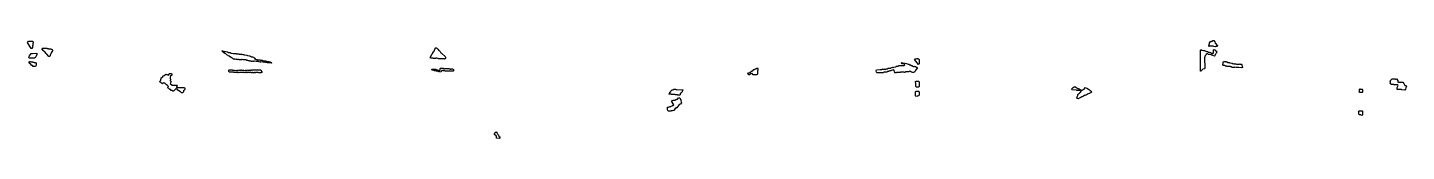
# Model space of a CAD drawing. Header units: millimetres. Extents: x 0 to 8026, y 0 to 570.
import ezdxf

# ---------------------------------------------------------------- set-up
doc = ezdxf.new("R2010")
doc.units = ezdxf.units.MM
doc.layers.add('M', color=7, linetype='Continuous')

msp = doc.modelspace()

# ---------------------------------------------------------------- linework, layer by layer
at = {"layer": 'M'}
for points in [[(0, 559.4), (5.1, 567.3), (28.9, 567.3), (31.8, 563.7), (31.8, 557.9), (30.6, 556.5), (30.6, 542.2), (28.4, 539.4), (28.4, 529.4), (24.4, 524.3), (21.5, 525), (0, 559.4)], [(6904.3, 535.7), (6900.2, 538.6), (6896.2, 538.6), (6894.8, 537.1), (6881.1, 537.1), (6878.3, 535.7), (6876.1, 537.9), (6876.1, 540.9), (6877.5, 542.3), (6877.5, 549.4), (6878.9, 550.9), (6878.9, 558), (6883.7, 563), (6889.3, 565.9), (6890.6, 564.5), (6898.8, 570.2), (6904.4, 570.2), (6910.6, 562.3), (6913.3, 555.2), (6925.7, 539.4), (6923.6, 535.7), (6916.7, 535.7), (6915.3, 534.3), (6904.3, 535.7)], [(6.8, 473.7), (10.2, 478), (11.3, 482.3), (14.7, 488), (20.9, 495.9), (23.2, 494.5), (27.7, 494.5), (28.8, 495.9), (53.7, 497.3), (56.6, 493.7), (53.2, 489.3), (47.5, 475.1), (41.2, 467.1), (40.1, 468.6), (31.2, 468.6), (30, 467.1), (9.6, 468.6), (6.8, 473.7)], [(112.2, 491.5), (107.7, 494.3), (99.8, 504.3), (94.1, 508.6), (83.4, 522.2), (86.3, 525.9), (113.4, 525.9), (114.5, 524.5), (119, 524.5), (122.4, 521.6), (133.7, 521.6), (134.8, 520.3), (135.9, 521.7), (137.1, 520.2), (142.7, 518.8), (145.6, 515.1), (144.4, 513.6), (144.4, 510.8), (136.5, 497.9), (135.4, 492.2), (130.9, 485.1), (130.9, 482.2), (126.9, 477.1), (124, 477.9), (112.2, 491.5)], [(1405.1, 440), (1403.7, 441.4), (1396.7, 441.4), (1395.3, 442.9), (1387, 442.9), (1385.6, 444.3), (1382.8, 442.8), (1381.4, 444.3), (1371.7, 444.3), (1370.3, 445.7), (1357.8, 444.3), (1355, 445.7), (1352.3, 444.3), (1343.9, 448.6), (1341.1, 447.1), (1339.7, 448.6), (1332.7, 448.6), (1331.4, 450), (1330, 448.6), (1318.9, 450), (1317.5, 448.5), (1316, 450), (1313.3, 450), (1310.5, 448.6), (1307.8, 450), (1306.4, 448.6), (1302.1, 448.6), (1300.7, 450), (1293.8, 450), (1292.4, 451.4), (1285.4, 451.4), (1282.7, 454.3), (1277.1, 454.3), (1272.9, 457.1), (1259.1, 458.6), (1257.7, 457.1), (1252.1, 460), (1249.3, 458.6), (1247.9, 460), (1245.2, 460), (1243.8, 458.6), (1232.6, 458.6), (1231.2, 460), (1227.1, 460), (1224.3, 458.6), (1222.9, 460), (1215.9, 460), (1214.5, 461.4), (1207.6, 460), (1206.2, 461.4), (1199.2, 461.4), (1193.6, 467.2), (1186.7, 470), (1174.2, 480), (1160.2, 487.2), (1154.7, 492.9), (1149.1, 494.3), (1145, 498.6), (1142.2, 498.6), (1136.6, 504.3), (1130.2, 507.9), (1132.4, 510.2), (1135.3, 510.2), (1136.7, 508.8), (1143.6, 508.8), (1145, 507.3), (1152, 507.3), (1153.4, 505.9), (1164.5, 504.5), (1168.7, 501.6), (1178.4, 501.6), (1185.4, 497.3), (1199.3, 495.9), (1200.7, 494.5), (1207.6, 494.5), (1209, 493.1), (1210.3, 494.5), (1214.6, 494.5), (1216, 493.1), (1229.9, 493.1), (1231.3, 491.6), (1236.8, 491.6), (1238.2, 490.2), (1245.2, 490.2), (1246.6, 488.8), (1252.1, 490.2), (1253.5, 488.8), (1259.1, 488.8), (1260.5, 487.3), (1275.8, 485.9), (1280, 483.1), (1291.1, 481.6), (1293.9, 478.8), (1298, 478.8), (1303.6, 475.9), (1309.2, 475.9), (1314.8, 473), (1318.9, 468.8), (1321.7, 468.8), (1325.3, 465.1), (1322.5, 462.2), (1324.5, 460.2), (1327.2, 461.7), (1328.6, 460.2), (1335.6, 460.2), (1337, 458.8), (1344, 458.8), (1345.3, 457.3), (1352.3, 457.3), (1353.7, 455.9), (1366.2, 455.9), (1370.4, 453.1), (1387.1, 451.6), (1388.5, 450.2), (1398.2, 448.8), (1399.6, 447.4), (1402.3, 448.8), (1405.2, 445.9), (1412.1, 445.9), (1416.3, 443.1), (1420.5, 443.1), (1422.6, 440.8), (1420.5, 438.6), (1405.1, 440)], [(2391.8, 463.6), (2389.8, 465.7), (2387.1, 465.7), (2383, 468.6), (2376.3, 467.2), (2375, 465.7), (2361.4, 465.7), (2360, 467.1), (2354.6, 467.1), (2353.3, 468.6), (2345.1, 468.6), (2343, 470.8), (2345.8, 473.7), (2353.9, 490.9), (2359.3, 496.6), (2359.3, 499.4), (2362, 505.2), (2366.1, 509.4), (2370.1, 520.9), (2376.2, 527.3), (2380.4, 527.3), (2387.1, 520.2), (2388.5, 520.2), (2393.9, 513.1), (2395.2, 513.1), (2401.4, 506.6), (2406.1, 498.8), (2410.1, 497.3), (2431.1, 476.6), (2432.5, 473.7), (2432.5, 465.1), (2430.4, 462.8), (2427.6, 464.3), (2425, 464.3), (2423.6, 462.8), (2422.2, 464.2), (2420.9, 462.9), (2391.8, 463.6)], [(6828.2, 392.1), (6826.8, 393.6), (6826.8, 515.1), (6828.9, 517.4), (6834.4, 514.5), (6844.1, 513.1), (6845.4, 511.6), (6850.9, 511.6), (6861.9, 505.9), (6868.7, 505.9), (6874.2, 503.1), (6877, 503.1), (6879.7, 500.2), (6885.2, 500.2), (6892, 497.3), (6896.2, 497.3), (6897.5, 495.9), (6900.2, 495.9), (6902.2, 498), (6903.6, 516.6), (6905.7, 518.8), (6912.6, 514.5), (6919.5, 507.3), (6922.2, 507.3), (6924.4, 505.1), (6920.2, 500.8), (6917.4, 493.6), (6913.3, 489.3), (6910.6, 482.2), (6908.5, 480), (6898.8, 482.9), (6896.1, 485.7), (6892, 485.7), (6890.6, 487.1), (6874.1, 488.6), (6870, 492.9), (6865.9, 492.9), (6864.6, 494.3), (6859.9, 490.8), (6858.5, 485.1), (6853, 479.3), (6853, 473.6), (6851.6, 472.2), (6853, 407.9), (6850.9, 405.7), (6841.3, 402.9), (6833.8, 396.5), (6831.7, 392.9), (6828.2, 392.1)], [(27.7, 425.7), (25.4, 425.7), (17.5, 434.3), (13, 437.2), (7.9, 443.7), (11.9, 448.8), (13.1, 447.3), (15.3, 447.3), (17.6, 448.8), (18.8, 447.3), (24.4, 447.3), (25.5, 445.9), (30, 445.9), (31.2, 444.5), (37.9, 444.5), (39, 443.1), (44.7, 443.1), (46.9, 441.6), (50.9, 436.6), (50.9, 427.9), (45.8, 420), (43.5, 418.5), (42.3, 420), (39, 420), (37.9, 418.6), (33.3, 420), (27.7, 425.7)], [(2399.9, 387.9), (2397.9, 390), (2393.9, 390), (2392.5, 388.5), (2388.4, 392.9), (2378.9, 392.9), (2377.6, 394.3), (2368.1, 394.3), (2361.4, 397.1), (2354.6, 397.1), (2352.5, 399.3), (2352.5, 402.3), (2354.6, 404.5), (2369.6, 404.5), (2370.9, 403.1), (2376.3, 403.1), (2377.7, 401.6), (2385.8, 400.2), (2393.9, 395.9), (2397.9, 395.9), (2401.2, 399.4), (2401.2, 408), (2403.3, 410.2), (2404.7, 408.8), (2410.1, 408.8), (2411.4, 407.4), (2414.1, 408.8), (2419.6, 408.8), (2425, 405.9), (2427.6, 405.9), (2429, 407.3), (2456.1, 407.3), (2458.8, 404.5), (2462.8, 404.5), (2464.1, 405.9), (2473.6, 405.9), (2479.8, 402.3), (2479.8, 393.6), (2477.7, 391.4), (2457.4, 392.9), (2456.1, 391.4), (2433, 391.4), (2429, 394.3), (2420.8, 394.3), (2419.5, 395.7), (2416.9, 395.7), (2415.5, 394.2), (2414.1, 395.7), (2411.5, 395.7), (2408.1, 392.2), (2408.1, 389.3), (2406.1, 387.1), (2399.9, 387.9)], [(4198.6, 370.7), (4196.8, 372.9), (4194.5, 372.9), (4191.6, 376.5), (4195.7, 381.6), (4201.4, 383), (4203.7, 385.9), (4207.2, 385.9), (4214.1, 391.6), (4216.4, 391.6), (4218.7, 394.5), (4221, 394.5), (4227.9, 401.6), (4231.4, 401.6), (4233.7, 404.5), (4236, 404.5), (4237.1, 405.9), (4240.6, 405.9), (4245.2, 410.2), (4247.5, 410.2), (4248.7, 411.7), (4251.6, 408), (4251.6, 396.5), (4249.3, 393.6), (4249.3, 379.4), (4248.2, 377.9), (4248.2, 373.6), (4245.3, 370), (4224.5, 370), (4217.6, 378.6), (4213, 377.1), (4211.8, 378.6), (4209.6, 378.6), (4202.7, 370), (4198.6, 370.7)], [(4938.8, 393.6), (4938.8, 396.6), (4941.8, 400.2), (4962.2, 401.6), (4963.3, 400.3), (4964.5, 401.6), (4971.6, 401.6), (4974, 404.5), (4976.4, 404.5), (4977.6, 406), (4978.9, 404.5), (4983.7, 404.5), (4984.8, 403.1), (4987.2, 404.5), (4988.4, 403.1), (4990.7, 403.1), (4991.9, 404.5), (4996.7, 404.5), (4997.9, 405.9), (5006.2, 405.9), (5008.6, 408.8), (5024.1, 410.2), (5028.9, 413.1), (5030.1, 411.7), (5034.8, 414.5), (5039.6, 413.1), (5043.2, 415.9), (5053.9, 417.3), (5058.7, 421.6), (5067, 421.6), (5070.6, 424.5), (5074.1, 424.5), (5075.3, 425.9), (5083.7, 424.5), (5084.9, 425.9), (5102.8, 425.9), (5105.7, 429.4), (5102.8, 432.9), (5099.2, 432.9), (5096.1, 436.5), (5099.2, 440.2), (5115.9, 437.3), (5125.5, 433.1), (5129.1, 433.1), (5135, 428.8), (5136.2, 430.2), (5143.4, 424.5), (5146.9, 424.5), (5156.5, 418.8), (5162.4, 420.2), (5163.6, 418.8), (5168.4, 418.8), (5174.3, 414.5), (5176.7, 414.5), (5179.8, 410.8), (5167.9, 397.9), (5167.9, 393.6), (5165.5, 389.3), (5162.4, 385.7), (5160.1, 385.7), (5158.9, 384.3), (5152.8, 384.3), (5148.1, 387.1), (5144.5, 387.1), (5139.7, 390), (5133.8, 391.4), (5129.1, 388.6), (5111.2, 388.6), (5106.4, 384.2), (5105.2, 385.7), (5104, 384.2), (5102.8, 385.7), (5081.4, 385.7), (5080.2, 384.3), (5057.6, 384.3), (5056.4, 382.9), (5050.3, 382.9), (5046.1, 387.9), (5044.9, 396.5), (5042, 400), (5039.7, 400), (5034.9, 397.1), (5026.6, 395.7), (5025.4, 394.3), (5018.2, 394.3), (5015.8, 391.4), (5013.5, 391.4), (5012.3, 390), (5005.1, 390), (5001.5, 387.1), (4998, 387.1), (4996.8, 385.7), (4990.7, 385.7), (4988.4, 387.1), (4987.2, 385.7), (4984.8, 385.7), (4982.5, 382.9), (4978.9, 382.9), (4977.7, 381.4), (4945.4, 382.9), (4942.4, 386.5), (4938.8, 393.6)], [(5089.7, 441.7), (5092.8, 438), (5089.7, 434.2), (5085.4, 438), (5089.7, 441.7)], [(5171.9, 463.1), (5177.9, 465.9), (5181.5, 465.9), (5182.7, 464.5), (5186.3, 464.5), (5189.3, 460.9), (5189.3, 435.1), (5186.2, 431.4), (5162.9, 459.4), (5165.9, 463.1), (5171.9, 463.1)], [(7051, 412.9), (7049.6, 414.3), (7037.3, 414.3), (7034.6, 412.8), (7027.8, 415.7), (7026.4, 414.3), (7019.5, 412.8), (7018.1, 414.3), (7012.6, 414.3), (7008.5, 417.1), (7003, 417.1), (7001.6, 418.6), (6989.3, 418.6), (6987.9, 420), (6982.4, 420), (6981.1, 421.4), (6971.5, 421.4), (6968.7, 424.3), (6960.5, 424.3), (6957, 427.9), (6957, 432.3), (6958.4, 433.7), (6958.4, 445.1), (6961.9, 448.8), (6967.4, 448.8), (6968.8, 447.4), (6970.1, 448.8), (6972.9, 448.8), (6975.6, 445.9), (6978.4, 447.4), (6986.6, 441.6), (6996.2, 441.6), (6997.6, 440.2), (7012.7, 438.8), (7016.8, 434.5), (7022.3, 435.9), (7023.7, 434.5), (7033.3, 434.5), (7036, 431.7), (7038.7, 433.1), (7049.6, 433.1), (7051, 434.5), (7053.8, 433.1), (7066.2, 433.1), (7068.3, 430.9), (7068.3, 425.1), (7071, 418), (7071, 413.6), (7068.9, 411.4), (7051, 412.9)], [(896.5, 266.4), (890.7, 271.4), (886.9, 272.9), (879.3, 280), (875.5, 281.4), (870.4, 287.1), (867.9, 287.1), (864.1, 290), (861.1, 287.9), (861.1, 286.5), (854, 278.6), (848.9, 275.7), (846.3, 275.7), (840, 280), (836.2, 280), (831.1, 284.3), (828.5, 284.3), (822.2, 291.4), (818.4, 292.9), (815.1, 296.5), (820.2, 302.2), (814.6, 308.6), (809.5, 311.4), (800.6, 320), (796.8, 321.4), (793, 325.7), (788.7, 322.2), (786.7, 318.6), (785.4, 318.6), (782.8, 321.4), (780.3, 321.4), (774, 327.1), (771.4, 327.1), (769.4, 329.4), (772, 335.2), (775.8, 339.4), (775.8, 343.7), (778.3, 349.4), (778.3, 352.3), (781.6, 355.9), (784.1, 355.9), (790.4, 364.5), (795.5, 365.9), (804.5, 374.5), (805.8, 373.1), (808.3, 374.5), (809.6, 373.1), (812.1, 373.1), (819.7, 368.8), (824, 373.7), (824, 376.6), (826, 378.8), (832.4, 377.4), (835, 378.8), (840.8, 370.8), (830.6, 360.8), (831.9, 358), (830.6, 355.1), (830.6, 348), (831.9, 346.6), (831.9, 342.2), (830.6, 340.8), (830.6, 338), (835.7, 332.3), (830.6, 320.8), (842.6, 310.2), (868, 310.2), (869.9, 308), (869.9, 305.1), (867.4, 302.2), (867.4, 299.4), (869.3, 297.3), (913.7, 295.9), (915.7, 293.7), (914.4, 290.8), (914.4, 285.1), (908, 277.9), (906.8, 272.2), (902.3, 265.7), (896.5, 266.4)], [(1342.5, 384.3), (1327.3, 384.3), (1325.9, 382.9), (1323, 382.9), (1321.6, 384.3), (1318.9, 384.3), (1317.5, 382.9), (1313.3, 382.9), (1311.9, 384.3), (1307.8, 384.3), (1306.4, 382.9), (1302.1, 382.9), (1300.7, 384.3), (1293.9, 384.3), (1292.4, 382.8), (1291, 384.3), (1282.7, 384.3), (1281.3, 382.8), (1279.9, 384.3), (1271.6, 384.3), (1270.2, 382.8), (1268.8, 384.3), (1261.9, 384.3), (1259, 382.8), (1257.6, 384.3), (1246.5, 384.3), (1245.1, 385.7), (1243.8, 384.3), (1238.2, 384.3), (1236.8, 382.8), (1235.4, 384.3), (1225.6, 382.9), (1224.2, 384.3), (1214.6, 384.3), (1213.2, 382.8), (1211.7, 384.3), (1200.6, 384.3), (1199.2, 385.7), (1188.1, 385.7), (1186.7, 387.1), (1175.6, 387.1), (1172, 390.8), (1172, 398), (1174.2, 400.2), (1179.8, 400.2), (1181.2, 398.8), (1190.9, 398.8), (1192.3, 397.3), (1203.5, 397.3), (1204.8, 395.9), (1214.6, 397.4), (1216, 395.9), (1221.5, 395.9), (1222.9, 397.3), (1225.7, 397.3), (1227.1, 395.9), (1231.2, 395.9), (1235.4, 398.8), (1236.8, 397.3), (1243.7, 397.3), (1245.1, 398.8), (1246.6, 397.3), (1257.7, 397.3), (1259.1, 395.9), (1267.4, 397.4), (1268.8, 395.9), (1272.9, 395.9), (1274.3, 397.3), (1277.2, 397.3), (1278.5, 396), (1279.9, 397.3), (1295.2, 397.3), (1296.6, 398.8), (1298, 397.3), (1303.5, 397.3), (1304.9, 398.8), (1316.1, 398.8), (1317.5, 397.4), (1318.8, 398.8), (1330, 398.8), (1331.4, 400.2), (1334.2, 398.8), (1346.6, 398.8), (1348, 400.2), (1350.9, 400.2), (1352.3, 398.8), (1357.9, 398.8), (1360, 396.6), (1360, 392.3), (1362.8, 389.4), (1362.8, 386.6), (1364.2, 385.1), (1359.2, 381.4), (1355, 381.4), (1353.6, 382.9), (1348.1, 382.9), (1346.7, 381.4), (1342.5, 384.3)], [(5171.2, 322.2), (5168.9, 325.1), (5168.9, 330.9), (5171.9, 334.5), (5174.4, 334.5), (5175.6, 333.1), (5186.3, 333.1), (5189.3, 329.4), (5189.3, 302.2), (5186.3, 298.6), (5173.7, 299.3), (5171.2, 302.2), (5171.2, 322.2)], [(7998.9, 282.9), (7997.9, 284.3), (7973.3, 284.3), (7970.8, 288), (7971.8, 289.4), (7971.8, 296.6), (7978.4, 308), (7976.1, 311.4), (7960.9, 311.4), (7960, 312.9), (7953.4, 312.9), (7952.4, 314.3), (7939.1, 314.3), (7936.3, 317.1), (7934.4, 317.1), (7932, 320.8), (7933.9, 323.7), (7933.9, 327.9), (7932, 330.8), (7932, 333.7), (7933.8, 336.5), (7932.9, 338), (7935.4, 341.7), (7937.3, 340.2), (7942, 347.3), (7961, 347.3), (7962, 345.9), (7965.7, 345.9), (7967.7, 347.4), (7975.8, 336.6), (7975.8, 329.4), (7978.1, 326), (7979, 327.3), (7987.5, 327.3), (7988.4, 328.8), (7996.1, 328.8), (7998, 327.4), (7998.9, 328.8), (8004.7, 328.8), (8010.9, 319.4), (8016.1, 308.8), (8023.6, 308.8), (8026.1, 305.1), (8024.2, 297.9), (8022.3, 295.1), (8021.3, 287.9), (8017, 281.4), (7998.9, 282.9)], [(3784.9, 252.9), (3783.6, 254.3), (3771.5, 254.3), (3770.2, 255.7), (3747.4, 255.7), (3746, 257.1), (3734, 257.1), (3731.9, 259.4), (3738.6, 266.6), (3738.6, 269.4), (3744, 273.7), (3744, 275.1), (3751.4, 283.1), (3758.1, 283.1), (3762.1, 287.3), (3771.6, 287.3), (3772.9, 285.9), (3778.3, 285.9), (3779.6, 284.5), (3814.5, 283.1), (3816.6, 280.8), (3811.2, 275.1), (3809.8, 270.8), (3802.4, 262.9), (3799.7, 262.9), (3797.8, 260.8), (3797.8, 253.6), (3795.7, 251.4), (3784.9, 252.9)], [(5168.9, 272.3), (5171.9, 275.9), (5186.3, 275.9), (5189.3, 272.3), (5189.3, 252.2), (5186.3, 248.6), (5180.3, 247.2), (5179.1, 245.7), (5171.3, 245), (5168.9, 247.9), (5168.9, 272.3)], [(6106.4, 281.4), (6079.5, 282.9), (6076.7, 286.5), (6087, 297.3), (6095.7, 303.1), (6112.9, 291.6), (6117.2, 290.2), (6121.5, 285.9), (6126.9, 285.9), (6129.7, 282.2), (6126.9, 278.6), (6107.4, 280), (6106.4, 281.4)], [(6106.9, 237.9), (6106.9, 239.4), (6113.3, 249.4), (6113.3, 256.6), (6116.1, 260.2), (6119.3, 260.2), (6126.8, 267.3), (6134.8, 276.6), (6134.8, 278), (6138.6, 283.1), (6141.9, 283.1), (6149.4, 287.3), (6157, 297.4), (6170, 290.2), (6172.1, 287.3), (6175.3, 287.3), (6179.6, 283.1), (6181.8, 283.1), (6185, 278.8), (6191.5, 275.9), (6194.2, 272.3), (6191.5, 267.2), (6183.9, 264.3), (6180.7, 261.4), (6174.2, 260), (6162.4, 252.8), (6159.2, 254.3), (6155.9, 250), (6153.8, 251.4), (6147.3, 247.1), (6144.1, 247.1), (6140.9, 242.8), (6138.7, 244.3), (6137.7, 242.9), (6135.5, 242.9), (6132.3, 238.6), (6129.1, 238.6), (6126.9, 235.7), (6120.5, 234.3), (6117.2, 231.4), (6110.7, 232.9), (6106.9, 237.9)], [(7752.8, 267.9), (7751.4, 270.8), (7752.8, 272.3), (7752.8, 286.6), (7754.9, 288.8), (7756.4, 287.3), (7768.8, 287.3), (7771, 285.1), (7771, 269.3), (7768.8, 267.1), (7752.8, 267.9)], [(3727.9, 159.3), (3725.2, 166.5), (3725.2, 177.9), (3723.8, 179.4), (3725.9, 181.6), (3730, 181.6), (3739.4, 185.9), (3743.4, 185.9), (3746, 188.8), (3752.7, 190.2), (3754.1, 191.6), (3758.1, 191.6), (3761.4, 195.1), (3748, 216.5), (3752.7, 221.6), (3755.4, 221.6), (3756.8, 223.1), (3770.2, 223.1), (3774.2, 225.9), (3776.9, 225.9), (3779.6, 228.8), (3782.2, 228.8), (3788.9, 237.4), (3794.4, 235.9), (3799.1, 232.3), (3799.1, 229.4), (3801.8, 226.6), (3801.8, 223.7), (3803.1, 222.3), (3804.5, 210.9), (3807.2, 206.5), (3801.1, 200), (3798.4, 200), (3793.1, 197.2), (3779.6, 178.6), (3774.3, 178.6), (3768.9, 172.9), (3767.6, 172.9), (3762.2, 162.9), (3754.2, 161.4), (3752.8, 160), (3746.1, 160), (3744.8, 158.6), (3727.9, 159.3)], [(7761.8, 135.7), (7760.4, 137.1), (7753.5, 137.1), (7750, 140.8), (7750, 152.2), (7747.2, 156.5), (7749.4, 160.2), (7768.8, 160.2), (7771, 158), (7771, 137.9), (7767.4, 134.3), (7761.8, 135.7)], [(2731.1, 0.7), (2729.7, 2.2), (2729.7, 13.6), (2725, 18.6), (2722.3, 18.6), (2716.1, 25.1), (2720.2, 32.3), (2727.8, 38.8), (2733.9, 30.9), (2738, 22.3), (2742, 18), (2743.4, 13.7), (2748.8, 9.4), (2748.8, 2.2), (2746.7, 0), (2731.1, 0.7)]]:
    msp.add_lwpolyline(points, close=True, dxfattribs=at)

doc.saveas('drawing.dxf')
